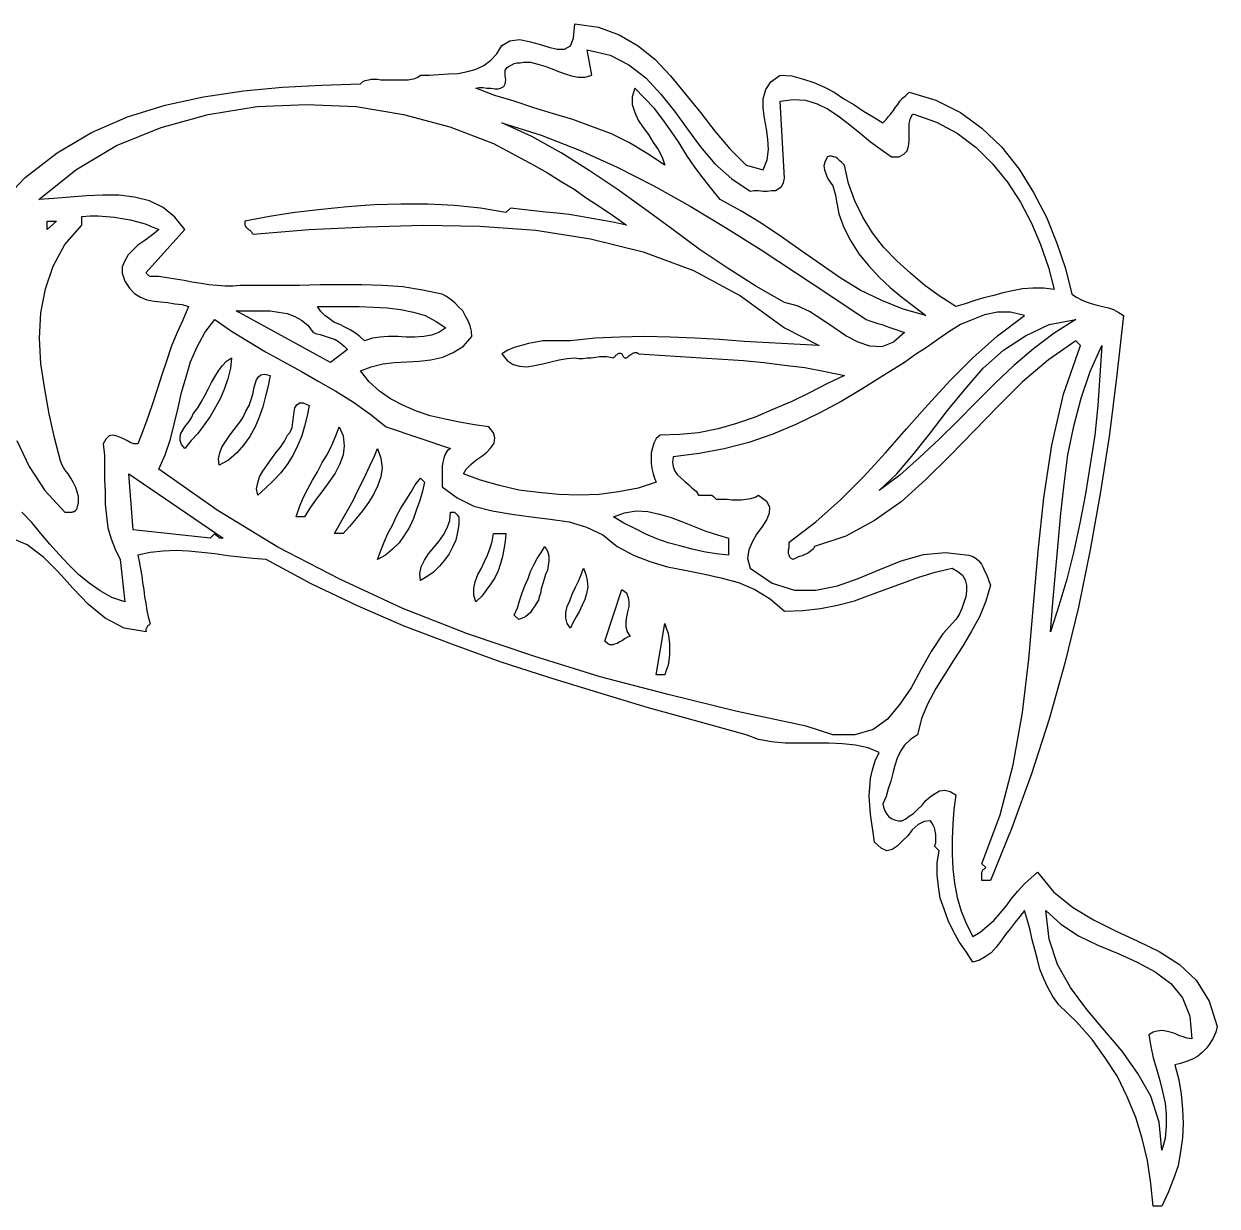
# Model space of a CAD drawing. Extents: x 0.03 to 7.02, y 0.01 to 6.89.
# Drawn here: x 5.075 to 6.907, y 1.414 to 3.23 of the extents above; entities that cross this region are included whole.
import ezdxf

# ---------------------------------------------------------------- set-up
doc = ezdxf.new("R2010")
doc.units = 0
doc.layers.add('1', color=7, linetype='Continuous')

msp = doc.modelspace()

# ---------------------------------------------------------------- linework, layer by layer
for points in [[(5.032, 2.947), (5.077, 2.994), (5.126, 3.032), (5.179, 3.063), (5.234, 3.087), (5.292, 3.105), (5.351, 3.118), (5.412, 3.127), (5.472, 3.133), (5.532, 3.136), (5.592, 3.138), (5.595, 3.141), (5.599, 3.143), (5.604, 3.144), (5.608, 3.145), (5.613, 3.145), (5.618, 3.145), (5.623, 3.144), (5.628, 3.144), (5.633, 3.144), (5.638, 3.144), (5.641, 3.144), (5.644, 3.144), (5.649, 3.144), (5.654, 3.144), (5.659, 3.144), (5.665, 3.144), (5.67, 3.145), (5.675, 3.146), (5.68, 3.148), (5.684, 3.151), (5.698, 3.151), (5.712, 3.152), (5.727, 3.153), (5.742, 3.154), (5.756, 3.157), (5.768, 3.16), (5.781, 3.166), (5.792, 3.174), (5.801, 3.184), (5.809, 3.197), (5.821, 3.204), (5.836, 3.206), (5.851, 3.203), (5.866, 3.199), (5.881, 3.194), (5.894, 3.191), (5.905, 3.191), (5.914, 3.196), (5.919, 3.208), (5.921, 3.23), (5.957, 3.225), (5.989, 3.213), (6.018, 3.196), (6.044, 3.175), (6.068, 3.15), (6.091, 3.122), (6.114, 3.094), (6.136, 3.065), (6.159, 3.038), (6.184, 3.013), (6.21, 3.006), (6.216, 3.021), (6.218, 3.037), (6.217, 3.053), (6.215, 3.069), (6.212, 3.085), (6.21, 3.101), (6.21, 3.115), (6.214, 3.129), (6.222, 3.141), (6.236, 3.151), (6.254, 3.15), (6.272, 3.145), (6.288, 3.14), (6.304, 3.133), (6.319, 3.125), (6.334, 3.115), (6.349, 3.106), (6.364, 3.096), (6.379, 3.087), (6.394, 3.078), (6.399, 3.083), (6.402, 3.087), (6.406, 3.092), (6.41, 3.097), (6.413, 3.102), (6.417, 3.106), (6.42, 3.111), (6.424, 3.116), (6.429, 3.12), (6.434, 3.125), (6.475, 3.113), (6.513, 3.094), (6.546, 3.07), (6.576, 3.041), (6.603, 3.007), (6.625, 2.971), (6.645, 2.933), (6.661, 2.893), (6.674, 2.854), (6.684, 2.815), (6.691, 2.81), (6.699, 2.806), (6.706, 2.803), (6.715, 2.8), (6.723, 2.798), (6.731, 2.796), (6.74, 2.794), (6.748, 2.791), (6.755, 2.787), (6.763, 2.782), (6.753, 2.691), (6.742, 2.6), (6.728, 2.511), (6.712, 2.422), (6.694, 2.334), (6.673, 2.248), (6.649, 2.162), (6.622, 2.078), (6.592, 1.995), (6.559, 1.914), (6.546, 1.914), (6.546, 1.917), (6.546, 1.92), (6.546, 1.922), (6.546, 1.925), (6.546, 1.927), (6.547, 1.929), (6.548, 1.931), (6.55, 1.932), (6.552, 1.934), (6.546, 1.94), (6.574, 2.015), (6.594, 2.092), (6.608, 2.172), (6.618, 2.254), (6.625, 2.337), (6.632, 2.42), (6.641, 2.502), (6.653, 2.583), (6.671, 2.661), (6.697, 2.736), (6.69, 2.743), (6.648, 2.714), (6.608, 2.68), (6.571, 2.643), (6.534, 2.605), (6.497, 2.567), (6.46, 2.53), (6.422, 2.496), (6.381, 2.467), (6.337, 2.443), (6.289, 2.427), (6.287, 2.423), (6.284, 2.421), (6.28, 2.418), (6.277, 2.416), (6.274, 2.415), (6.27, 2.413), (6.266, 2.412), (6.263, 2.411), (6.259, 2.409), (6.256, 2.407), (6.253, 2.409), (6.251, 2.411), (6.25, 2.414), (6.249, 2.416), (6.249, 2.419), (6.249, 2.422), (6.25, 2.425), (6.25, 2.428), (6.25, 2.431), (6.25, 2.434), (6.291, 2.465), (6.329, 2.499), (6.364, 2.534), (6.398, 2.571), (6.43, 2.608), (6.463, 2.645), (6.497, 2.682), (6.532, 2.717), (6.57, 2.751), (6.611, 2.782), (6.59, 2.787), (6.57, 2.787), (6.55, 2.783), (6.532, 2.776), (6.513, 2.768), (6.495, 2.757), (6.478, 2.745), (6.461, 2.733), (6.444, 2.722), (6.427, 2.71), (6.395, 2.69), (6.363, 2.67), (6.33, 2.65), (6.296, 2.632), (6.261, 2.615), (6.225, 2.6), (6.188, 2.587), (6.15, 2.577), (6.112, 2.57), (6.072, 2.565), (6.071, 2.557), (6.072, 2.55), (6.074, 2.544), (6.078, 2.538), (6.084, 2.532), (6.09, 2.527), (6.096, 2.522), (6.101, 2.517), (6.107, 2.512), (6.111, 2.506), (6.114, 2.506), (6.117, 2.506), (6.12, 2.506), (6.123, 2.506), (6.126, 2.506), (6.129, 2.506), (6.131, 2.506), (6.134, 2.504), (6.136, 2.502), (6.138, 2.5), (6.142, 2.5), (6.148, 2.5), (6.155, 2.5), (6.162, 2.499), (6.169, 2.499), (6.177, 2.499), (6.184, 2.5), (6.191, 2.501), (6.198, 2.503), (6.203, 2.506), (6.215, 2.497), (6.22, 2.488), (6.219, 2.478), (6.215, 2.468), (6.208, 2.457), (6.2, 2.446), (6.193, 2.434), (6.188, 2.422), (6.186, 2.409), (6.19, 2.394), (6.224, 2.371), (6.258, 2.36), (6.291, 2.36), (6.324, 2.367), (6.356, 2.378), (6.389, 2.392), (6.422, 2.405), (6.456, 2.415), (6.49, 2.418), (6.526, 2.414), (6.532, 2.412), (6.537, 2.409), (6.541, 2.405), (6.545, 2.4), (6.548, 2.395), (6.55, 2.39), (6.553, 2.384), (6.555, 2.379), (6.557, 2.373), (6.559, 2.368), (6.552, 2.343), (6.542, 2.319), (6.53, 2.297), (6.517, 2.275), (6.503, 2.253), (6.489, 2.231), (6.475, 2.209), (6.463, 2.186), (6.453, 2.163), (6.447, 2.138), (6.436, 2.131), (6.427, 2.122), (6.421, 2.113), (6.416, 2.102), (6.412, 2.091), (6.409, 2.079), (6.406, 2.067), (6.402, 2.055), (6.399, 2.043), (6.394, 2.032), (6.395, 2.027), (6.397, 2.021), (6.4, 2.016), (6.403, 2.012), (6.408, 2.009), (6.413, 2.007), (6.418, 2.006), (6.423, 2.006), (6.429, 2.009), (6.434, 2.013), (6.441, 2.017), (6.447, 2.023), (6.454, 2.03), (6.46, 2.037), (6.467, 2.043), (6.474, 2.048), (6.481, 2.052), (6.489, 2.053), (6.497, 2.051), (6.506, 2.046), (6.503, 2.023), (6.501, 2.001), (6.5, 1.978), (6.5, 1.955), (6.501, 1.932), (6.504, 1.91), (6.508, 1.888), (6.514, 1.867), (6.522, 1.847), (6.532, 1.828), (6.543, 1.835), (6.554, 1.844), (6.564, 1.853), (6.574, 1.864), (6.583, 1.875), (6.592, 1.887), (6.601, 1.898), (6.611, 1.909), (6.621, 1.918), (6.631, 1.927), (6.656, 1.897), (6.685, 1.873), (6.717, 1.854), (6.751, 1.837), (6.785, 1.821), (6.818, 1.805), (6.849, 1.785), (6.875, 1.761), (6.895, 1.729), (6.907, 1.69), (6.905, 1.681), (6.901, 1.672), (6.896, 1.664), (6.891, 1.657), (6.884, 1.65), (6.877, 1.644), (6.869, 1.64), (6.86, 1.636), (6.851, 1.633), (6.842, 1.631), (6.848, 1.608), (6.852, 1.586), (6.854, 1.563), (6.855, 1.541), (6.854, 1.519), (6.851, 1.498), (6.847, 1.476), (6.84, 1.456), (6.832, 1.435), (6.822, 1.414), (6.809, 1.414), (6.805, 1.449), (6.8, 1.484), (6.792, 1.518), (6.782, 1.55), (6.769, 1.582), (6.754, 1.613), (6.735, 1.642), (6.715, 1.67), (6.691, 1.697), (6.664, 1.723), (6.655, 1.736), (6.647, 1.75), (6.641, 1.763), (6.635, 1.778), (6.631, 1.793), (6.627, 1.808), (6.623, 1.823), (6.62, 1.838), (6.616, 1.853), (6.611, 1.868), (6.604, 1.859), (6.597, 1.85), (6.589, 1.84), (6.582, 1.831), (6.575, 1.821), (6.568, 1.812), (6.56, 1.803), (6.551, 1.797), (6.542, 1.792), (6.532, 1.789), (6.522, 1.804), (6.511, 1.82), (6.502, 1.836), (6.494, 1.853), (6.488, 1.87), (6.482, 1.887), (6.479, 1.905), (6.477, 1.923), (6.477, 1.942), (6.48, 1.96), (6.473, 1.967), (6.474, 1.969), (6.475, 1.972), (6.475, 1.976), (6.475, 1.981), (6.475, 1.985), (6.474, 1.99), (6.473, 1.995), (6.471, 1.999), (6.469, 2.003), (6.467, 2.006), (6.457, 2.005), (6.448, 2), (6.439, 1.992), (6.432, 1.983), (6.424, 1.975), (6.416, 1.967), (6.408, 1.962), (6.4, 1.96), (6.391, 1.964), (6.381, 1.973), (6.379, 1.988), (6.377, 2.002), (6.375, 2.016), (6.374, 2.03), (6.373, 2.044), (6.374, 2.057), (6.375, 2.071), (6.378, 2.084), (6.382, 2.098), (6.388, 2.111), (6.371, 2.118), (6.352, 2.122), (6.332, 2.124), (6.311, 2.125), (6.289, 2.125), (6.266, 2.125), (6.244, 2.125), (6.223, 2.127), (6.203, 2.131), (6.184, 2.138), (6.108, 2.159), (6.032, 2.18), (5.956, 2.203), (5.881, 2.226), (5.806, 2.25), (5.732, 2.277), (5.659, 2.305), (5.587, 2.336), (5.516, 2.37), (5.447, 2.407), (5.427, 2.409), (5.407, 2.411), (5.388, 2.413), (5.368, 2.416), (5.348, 2.418), (5.328, 2.42), (5.309, 2.421), (5.289, 2.42), (5.269, 2.418), (5.25, 2.414), (5.252, 2.404), (5.254, 2.393), (5.256, 2.382), (5.257, 2.372), (5.259, 2.361), (5.26, 2.35), (5.262, 2.34), (5.264, 2.329), (5.266, 2.319), (5.269, 2.309), (5.268, 2.307), (5.266, 2.306), (5.265, 2.305), (5.264, 2.303), (5.263, 2.301), (5.262, 2.3), (5.262, 2.298), (5.263, 2.296), (5.229, 2.302), (5.2, 2.317), (5.174, 2.338), (5.15, 2.363), (5.128, 2.388), (5.105, 2.411), (5.08, 2.43), (5.051, 2.442)], [(5.394, 2.717), (5.392, 2.701), (5.388, 2.685), (5.383, 2.67), (5.377, 2.655), (5.369, 2.641), (5.361, 2.627), (5.352, 2.614), (5.342, 2.601), (5.332, 2.59), (5.322, 2.578), (5.317, 2.584), (5.315, 2.59), (5.315, 2.595), (5.316, 2.601), (5.319, 2.606), (5.322, 2.611), (5.326, 2.616), (5.33, 2.621), (5.333, 2.626), (5.335, 2.631), (5.342, 2.64), (5.347, 2.649), (5.353, 2.659), (5.358, 2.669), (5.363, 2.679), (5.368, 2.688), (5.374, 2.697), (5.38, 2.705), (5.386, 2.712), (5.394, 2.717)], [(5.453, 2.69), (5.45, 2.674), (5.446, 2.658), (5.442, 2.642), (5.436, 2.626), (5.43, 2.611), (5.422, 2.596), (5.412, 2.583), (5.402, 2.571), (5.389, 2.56), (5.375, 2.552), (5.374, 2.562), (5.376, 2.571), (5.379, 2.58), (5.385, 2.589), (5.391, 2.598), (5.398, 2.607), (5.405, 2.616), (5.411, 2.625), (5.416, 2.635), (5.421, 2.644), (5.423, 2.65), (5.425, 2.656), (5.427, 2.663), (5.428, 2.67), (5.43, 2.677), (5.432, 2.683), (5.435, 2.688), (5.439, 2.691), (5.445, 2.692), (5.453, 2.69)], [(5.513, 2.644), (5.51, 2.628), (5.506, 2.612), (5.502, 2.597), (5.495, 2.582), (5.488, 2.567), (5.479, 2.553), (5.469, 2.54), (5.458, 2.528), (5.446, 2.517), (5.434, 2.506), (5.432, 2.516), (5.434, 2.525), (5.437, 2.534), (5.442, 2.543), (5.449, 2.553), (5.455, 2.562), (5.462, 2.571), (5.469, 2.58), (5.475, 2.589), (5.48, 2.598), (5.484, 2.603), (5.487, 2.61), (5.488, 2.618), (5.489, 2.626), (5.49, 2.634), (5.491, 2.64), (5.494, 2.645), (5.498, 2.648), (5.504, 2.648), (5.513, 2.644)], [(5.506, 2.473), (5.493, 2.473), (5.498, 2.488), (5.504, 2.502), (5.511, 2.516), (5.518, 2.529), (5.526, 2.542), (5.533, 2.556), (5.541, 2.569), (5.548, 2.583), (5.554, 2.597), (5.559, 2.611), (5.565, 2.597), (5.567, 2.582), (5.565, 2.568), (5.56, 2.554), (5.553, 2.54), (5.543, 2.526), (5.534, 2.513), (5.524, 2.5), (5.514, 2.486), (5.506, 2.473)], [(5.565, 2.447), (5.552, 2.447), (5.559, 2.46), (5.566, 2.473), (5.574, 2.486), (5.581, 2.499), (5.587, 2.512), (5.594, 2.525), (5.6, 2.538), (5.606, 2.551), (5.613, 2.565), (5.618, 2.578), (5.623, 2.563), (5.625, 2.548), (5.623, 2.534), (5.618, 2.52), (5.612, 2.507), (5.604, 2.495), (5.595, 2.482), (5.585, 2.47), (5.575, 2.458), (5.565, 2.447)], [(5.69, 2.526), (5.687, 2.512), (5.683, 2.498), (5.678, 2.484), (5.673, 2.47), (5.667, 2.457), (5.659, 2.444), (5.651, 2.433), (5.641, 2.423), (5.63, 2.414), (5.618, 2.407), (5.623, 2.421), (5.628, 2.434), (5.634, 2.447), (5.641, 2.46), (5.647, 2.474), (5.654, 2.486), (5.662, 2.499), (5.669, 2.51), (5.676, 2.522), (5.684, 2.532), (5.69, 2.526)], [(5.743, 2.473), (5.743, 2.461), (5.741, 2.449), (5.738, 2.437), (5.733, 2.426), (5.728, 2.416), (5.721, 2.406), (5.713, 2.397), (5.704, 2.388), (5.694, 2.381), (5.684, 2.375), (5.683, 2.386), (5.685, 2.396), (5.69, 2.406), (5.696, 2.416), (5.704, 2.425), (5.712, 2.435), (5.719, 2.445), (5.725, 2.456), (5.729, 2.467), (5.73, 2.48), (5.732, 2.48), (5.734, 2.48), (5.736, 2.48), (5.737, 2.479), (5.739, 2.477), (5.74, 2.476), (5.742, 2.474), (5.743, 2.473)], [(5.815, 2.447), (5.814, 2.435), (5.812, 2.423), (5.81, 2.412), (5.807, 2.401), (5.803, 2.39), (5.798, 2.379), (5.792, 2.37), (5.785, 2.36), (5.778, 2.351), (5.769, 2.342), (5.766, 2.352), (5.766, 2.363), (5.768, 2.373), (5.772, 2.384), (5.777, 2.393), (5.782, 2.404), (5.787, 2.414), (5.791, 2.425), (5.794, 2.435), (5.796, 2.447), (5.815, 2.447)], [(5.868, 2.355), (5.866, 2.35), (5.865, 2.345), (5.862, 2.34), (5.859, 2.335), (5.856, 2.331), (5.853, 2.326), (5.849, 2.323), (5.845, 2.319), (5.84, 2.317), (5.835, 2.315), (5.828, 2.322), (5.833, 2.333), (5.836, 2.344), (5.84, 2.356), (5.844, 2.367), (5.849, 2.378), (5.853, 2.389), (5.858, 2.399), (5.863, 2.409), (5.869, 2.418), (5.875, 2.427), (5.879, 2.42), (5.881, 2.413), (5.881, 2.405), (5.88, 2.398), (5.879, 2.391), (5.876, 2.384), (5.874, 2.377), (5.871, 2.369), (5.869, 2.362), (5.868, 2.355)], [(5.914, 2.302), (5.909, 2.309), (5.907, 2.317), (5.907, 2.326), (5.909, 2.335), (5.913, 2.344), (5.917, 2.354), (5.922, 2.365), (5.927, 2.375), (5.931, 2.385), (5.934, 2.394), (5.938, 2.384), (5.94, 2.375), (5.941, 2.365), (5.939, 2.355), (5.936, 2.346), (5.932, 2.337), (5.928, 2.328), (5.923, 2.319), (5.918, 2.31), (5.914, 2.302)], [(6.006, 2.289), (6.002, 2.288), (5.998, 2.286), (5.994, 2.283), (5.99, 2.281), (5.986, 2.278), (5.982, 2.277), (5.979, 2.276), (5.974, 2.276), (5.971, 2.278), (5.967, 2.282), (5.993, 2.361), (6, 2.356), (6.003, 2.349), (6.004, 2.342), (6.004, 2.335), (6.002, 2.327), (6, 2.319), (5.999, 2.312), (5.999, 2.304), (6.001, 2.296), (6.006, 2.289)], [(6.059, 2.23), (6.046, 2.23), (6.059, 2.309), (6.061, 2.302), (6.064, 2.294), (6.065, 2.286), (6.066, 2.278), (6.066, 2.269), (6.066, 2.261), (6.065, 2.252), (6.064, 2.245), (6.061, 2.237), (6.059, 2.23)]]:
    msp.add_lwpolyline(points)
at = {"layer": '1'}
for points in [[(6.19, 2.973), (6.196, 2.974), (6.203, 2.974), (6.21, 2.973), (6.216, 2.973), (6.223, 2.974), (6.229, 2.974), (6.234, 2.977), (6.238, 2.98), (6.241, 2.986), (6.243, 2.993), (6.236, 3.111), (6.256, 3.114), (6.275, 3.113), (6.293, 3.107), (6.31, 3.099), (6.327, 3.087), (6.343, 3.075), (6.359, 3.062), (6.375, 3.049), (6.391, 3.037), (6.407, 3.026), (6.419, 3.026), (6.426, 3.03), (6.431, 3.035), (6.433, 3.042), (6.434, 3.05), (6.434, 3.059), (6.434, 3.068), (6.434, 3.077), (6.436, 3.085), (6.44, 3.092), (6.476, 3.079), (6.508, 3.062), (6.537, 3.04), (6.562, 3.015), (6.585, 2.987), (6.605, 2.956), (6.622, 2.924), (6.636, 2.891), (6.648, 2.856), (6.657, 2.822), (6.641, 2.824), (6.624, 2.824), (6.608, 2.823), (6.593, 2.82), (6.578, 2.817), (6.564, 2.813), (6.549, 2.809), (6.535, 2.805), (6.52, 2.8), (6.506, 2.796), (6.482, 2.811), (6.458, 2.828), (6.436, 2.847), (6.415, 2.866), (6.395, 2.887), (6.378, 2.909), (6.363, 2.933), (6.351, 2.958), (6.341, 2.985), (6.335, 3.013), (6.333, 3.015), (6.331, 3.017), (6.328, 3.019), (6.326, 3.021), (6.324, 3.023), (6.321, 3.025), (6.318, 3.026), (6.315, 3.027), (6.312, 3.027), (6.309, 3.026), (6.305, 3.019), (6.303, 3.012), (6.304, 3.006), (6.306, 3), (6.309, 2.993), (6.313, 2.987), (6.317, 2.981), (6.319, 2.974), (6.321, 2.967), (6.322, 2.96), (6.326, 2.938), (6.334, 2.917), (6.344, 2.897), (6.357, 2.877), (6.372, 2.859), (6.388, 2.841), (6.405, 2.825), (6.423, 2.81), (6.442, 2.796), (6.46, 2.782), (6.425, 2.792), (6.392, 2.805), (6.359, 2.821), (6.328, 2.84), (6.298, 2.861), (6.268, 2.882), (6.238, 2.903), (6.207, 2.924), (6.176, 2.943), (6.144, 2.96), (6.131, 2.976), (6.118, 2.993), (6.105, 3.01), (6.093, 3.028), (6.081, 3.047), (6.069, 3.065), (6.056, 3.083), (6.043, 3.1), (6.028, 3.116), (6.013, 3.131), (6.009, 3.118), (6.009, 3.106), (6.013, 3.094), (6.018, 3.082), (6.026, 3.071), (6.034, 3.06), (6.041, 3.048), (6.049, 3.037), (6.055, 3.025), (6.059, 3.013), (6.032, 3.031), (6.005, 3.047), (5.977, 3.061), (5.948, 3.072), (5.918, 3.083), (5.888, 3.092), (5.858, 3.101), (5.828, 3.111), (5.798, 3.12), (5.769, 3.131), (5.774, 3.132), (5.78, 3.132), (5.786, 3.131), (5.792, 3.131), (5.798, 3.13), (5.803, 3.13), (5.807, 3.131), (5.812, 3.134), (5.814, 3.138), (5.815, 3.144), (5.814, 3.15), (5.814, 3.155), (5.814, 3.159), (5.817, 3.163), (5.82, 3.165), (5.824, 3.167), (5.828, 3.169), (5.832, 3.17), (5.837, 3.17), (5.842, 3.171), (5.853, 3.171), (5.864, 3.168), (5.875, 3.165), (5.886, 3.161), (5.896, 3.157), (5.906, 3.153), (5.916, 3.15), (5.926, 3.148), (5.937, 3.148), (5.947, 3.151), (5.94, 3.19), (5.975, 3.182), (6.004, 3.167), (6.03, 3.147), (6.053, 3.122), (6.074, 3.096), (6.094, 3.068), (6.114, 3.041), (6.136, 3.015), (6.162, 2.992), (6.19, 2.973)], [(6, 2.921), (5.982, 2.925), (5.965, 2.928), (5.947, 2.931), (5.93, 2.934), (5.912, 2.937), (5.894, 2.939), (5.876, 2.941), (5.858, 2.943), (5.84, 2.945), (5.822, 2.947), (5.815, 2.94), (5.776, 2.947), (5.736, 2.951), (5.695, 2.953), (5.654, 2.953), (5.613, 2.952), (5.572, 2.949), (5.532, 2.945), (5.491, 2.94), (5.452, 2.934), (5.414, 2.927), (5.414, 2.924), (5.414, 2.922), (5.415, 2.92), (5.416, 2.918), (5.418, 2.916), (5.42, 2.914), (5.422, 2.913), (5.424, 2.911), (5.425, 2.909), (5.427, 2.907), (5.513, 2.914), (5.601, 2.918), (5.688, 2.921), (5.775, 2.919), (5.861, 2.913), (5.945, 2.9), (6.026, 2.88), (6.103, 2.851), (6.175, 2.812), (6.243, 2.763), (6.296, 2.736), (6.257, 2.738), (6.219, 2.74), (6.181, 2.742), (6.143, 2.745), (6.105, 2.747), (6.067, 2.749), (6.028, 2.75), (5.99, 2.749), (5.952, 2.747), (5.914, 2.743), (5.905, 2.743), (5.894, 2.743), (5.884, 2.743), (5.872, 2.743), (5.861, 2.741), (5.85, 2.739), (5.839, 2.736), (5.828, 2.733), (5.818, 2.729), (5.809, 2.723), (5.817, 2.713), (5.826, 2.707), (5.836, 2.704), (5.847, 2.703), (5.859, 2.705), (5.872, 2.708), (5.884, 2.711), (5.897, 2.714), (5.909, 2.716), (5.921, 2.717), (5.927, 2.716), (5.933, 2.716), (5.94, 2.717), (5.946, 2.717), (5.953, 2.718), (5.959, 2.719), (5.965, 2.719), (5.97, 2.719), (5.975, 2.718), (5.98, 2.717), (5.981, 2.718), (5.983, 2.719), (5.984, 2.721), (5.986, 2.722), (5.987, 2.723), (5.989, 2.724), (5.991, 2.724), (5.993, 2.723), (5.995, 2.719), (5.997, 2.717), (6, 2.717), (6.002, 2.718), (6.004, 2.72), (6.007, 2.722), (6.01, 2.724), (6.013, 2.725), (6.016, 2.725), (6.019, 2.723), (6.051, 2.721), (6.083, 2.719), (6.115, 2.717), (6.148, 2.715), (6.18, 2.713), (6.211, 2.71), (6.243, 2.706), (6.274, 2.702), (6.305, 2.696), (6.335, 2.69), (6.308, 2.677), (6.281, 2.663), (6.254, 2.65), (6.226, 2.638), (6.198, 2.626), (6.169, 2.616), (6.141, 2.608), (6.111, 2.602), (6.082, 2.599), (6.052, 2.598), (6.046, 2.593), (6.042, 2.586), (6.04, 2.579), (6.038, 2.571), (6.038, 2.564), (6.038, 2.555), (6.039, 2.547), (6.041, 2.539), (6.043, 2.532), (6.046, 2.526), (6.018, 2.517), (5.988, 2.511), (5.958, 2.507), (5.927, 2.506), (5.896, 2.507), (5.865, 2.51), (5.835, 2.514), (5.805, 2.521), (5.776, 2.529), (5.75, 2.539), (5.754, 2.546), (5.761, 2.553), (5.769, 2.56), (5.778, 2.566), (5.786, 2.572), (5.792, 2.579), (5.797, 2.586), (5.798, 2.594), (5.796, 2.602), (5.789, 2.611), (5.767, 2.614), (5.744, 2.618), (5.722, 2.623), (5.699, 2.628), (5.678, 2.635), (5.658, 2.644), (5.638, 2.654), (5.621, 2.666), (5.605, 2.68), (5.592, 2.697), (5.608, 2.703), (5.626, 2.708), (5.644, 2.71), (5.663, 2.711), (5.682, 2.712), (5.7, 2.714), (5.718, 2.718), (5.734, 2.725), (5.75, 2.735), (5.763, 2.75), (5.762, 2.758), (5.76, 2.766), (5.757, 2.774), (5.753, 2.781), (5.749, 2.789), (5.743, 2.795), (5.737, 2.801), (5.731, 2.806), (5.724, 2.811), (5.717, 2.815), (5.687, 2.821), (5.657, 2.826), (5.626, 2.828), (5.594, 2.829), (5.562, 2.829), (5.53, 2.829), (5.498, 2.828), (5.467, 2.828), (5.437, 2.828), (5.407, 2.828), (5.396, 2.827), (5.384, 2.827), (5.372, 2.828), (5.359, 2.829), (5.347, 2.831), (5.333, 2.833), (5.321, 2.836), (5.308, 2.838), (5.295, 2.84), (5.282, 2.842), (5.28, 2.842), (5.277, 2.842), (5.274, 2.842), (5.271, 2.842), (5.269, 2.842), (5.267, 2.843), (5.266, 2.844), (5.264, 2.846), (5.263, 2.848), (5.322, 2.914), (5.307, 2.933), (5.289, 2.948), (5.268, 2.958), (5.245, 2.964), (5.221, 2.967), (5.196, 2.967), (5.171, 2.966), (5.146, 2.964), (5.121, 2.962), (5.098, 2.96), (5.155, 3.006), (5.217, 3.043), (5.286, 3.071), (5.358, 3.091), (5.433, 3.103), (5.509, 3.106), (5.585, 3.103), (5.658, 3.091), (5.729, 3.072), (5.796, 3.046), (5.817, 3.035), (5.837, 3.024), (5.858, 3.013), (5.879, 3.001), (5.9, 2.988), (5.92, 2.976), (5.94, 2.962), (5.96, 2.949), (5.98, 2.935), (6, 2.921)], [(6.368, 2.776), (6.374, 2.774), (6.38, 2.772), (6.386, 2.77), (6.392, 2.768), (6.398, 2.766), (6.403, 2.764), (6.409, 2.762), (6.415, 2.76), (6.421, 2.758), (6.427, 2.756), (6.41, 2.741), (6.392, 2.734), (6.374, 2.735), (6.356, 2.741), (6.337, 2.751), (6.319, 2.763), (6.3, 2.776), (6.281, 2.788), (6.262, 2.797), (6.243, 2.802), (6.199, 2.827), (6.155, 2.855), (6.112, 2.884), (6.07, 2.915), (6.028, 2.946), (5.986, 2.976), (5.943, 3.005), (5.9, 3.032), (5.855, 3.057), (5.809, 3.078), (5.869, 3.059), (5.928, 3.036), (5.986, 3.01), (6.042, 2.981), (6.098, 2.95), (6.152, 2.917), (6.207, 2.883), (6.261, 2.847), (6.314, 2.812), (6.368, 2.776)], [(5.064, 2.59), (5.083, 2.55), (5.107, 2.513), (5.138, 2.48), (5.141, 2.48), (5.143, 2.48), (5.146, 2.48), (5.149, 2.48), (5.151, 2.481), (5.153, 2.481), (5.155, 2.483), (5.156, 2.484), (5.157, 2.486), (5.159, 2.495), (5.159, 2.504), (5.157, 2.511), (5.155, 2.518), (5.151, 2.525), (5.147, 2.532), (5.143, 2.539), (5.138, 2.545), (5.134, 2.552), (5.131, 2.559), (5.122, 2.594), (5.114, 2.631), (5.107, 2.669), (5.101, 2.708), (5.099, 2.747), (5.101, 2.786), (5.108, 2.823), (5.12, 2.858), (5.138, 2.891), (5.164, 2.921), (5.164, 2.934), (5.177, 2.935), (5.189, 2.935), (5.202, 2.934), (5.214, 2.933), (5.226, 2.931), (5.238, 2.929), (5.25, 2.926), (5.261, 2.923), (5.272, 2.918), (5.282, 2.914)], [(5.282, 2.914), (5.275, 2.908), (5.267, 2.902), (5.259, 2.896), (5.25, 2.89), (5.242, 2.882), (5.235, 2.875), (5.23, 2.866), (5.226, 2.857), (5.226, 2.847), (5.23, 2.835), (5.237, 2.824), (5.245, 2.816), (5.254, 2.81), (5.264, 2.806), (5.275, 2.804), (5.285, 2.803), (5.296, 2.802), (5.307, 2.8), (5.318, 2.799), (5.328, 2.796), (5.319, 2.775), (5.31, 2.755), (5.301, 2.734), (5.294, 2.712), (5.287, 2.691), (5.28, 2.67), (5.273, 2.648), (5.266, 2.627), (5.258, 2.606), (5.25, 2.585), (5.244, 2.585), (5.238, 2.587), (5.233, 2.59), (5.227, 2.593), (5.222, 2.595), (5.216, 2.597), (5.211, 2.598), (5.206, 2.597), (5.201, 2.592), (5.197, 2.585), (5.199, 2.567), (5.199, 2.548), (5.199, 2.53), (5.2, 2.511), (5.2, 2.492), (5.202, 2.474), (5.204, 2.456), (5.209, 2.439), (5.215, 2.423), (5.223, 2.407), (5.23, 2.342), (5.21, 2.349), (5.192, 2.359), (5.175, 2.371), (5.159, 2.384), (5.144, 2.399), (5.129, 2.415), (5.115, 2.431), (5.101, 2.447), (5.087, 2.464), (5.072, 2.48)], [(5.111, 2.914), (5.111, 2.927), (5.125, 2.927), (5.111, 2.914)], [(5.519, 2.756), (5.525, 2.754), (5.53, 2.753), (5.536, 2.751), (5.542, 2.749), (5.547, 2.747), (5.553, 2.745), (5.558, 2.742), (5.563, 2.738), (5.567, 2.735), (5.572, 2.73), (5.546, 2.71), (5.401, 2.789), (5.414, 2.789), (5.427, 2.789), (5.44, 2.789), (5.453, 2.789), (5.466, 2.787), (5.479, 2.785), (5.49, 2.781), (5.501, 2.775), (5.511, 2.767), (5.519, 2.756)], [(5.723, 2.763), (5.712, 2.756), (5.701, 2.752), (5.689, 2.75), (5.675, 2.749), (5.662, 2.749), (5.649, 2.75), (5.635, 2.75), (5.622, 2.749), (5.61, 2.747), (5.598, 2.743), (5.591, 2.75), (5.584, 2.755), (5.576, 2.76), (5.568, 2.764), (5.56, 2.768), (5.551, 2.772), (5.544, 2.777), (5.537, 2.782), (5.531, 2.788), (5.526, 2.796), (5.547, 2.796), (5.569, 2.796), (5.59, 2.796), (5.612, 2.795), (5.633, 2.794), (5.653, 2.791), (5.673, 2.787), (5.691, 2.782), (5.708, 2.773), (5.723, 2.763)], [(5.631, 2.611), (5.73, 2.578), (5.725, 2.574), (5.722, 2.569), (5.72, 2.563), (5.718, 2.557), (5.717, 2.551), (5.717, 2.545), (5.717, 2.539), (5.717, 2.532), (5.717, 2.526), (5.717, 2.519), (5.74, 2.502), (5.766, 2.489), (5.794, 2.482), (5.824, 2.477), (5.854, 2.473), (5.883, 2.469), (5.912, 2.465), (5.939, 2.457), (5.964, 2.445), (5.986, 2.427), (6.011, 2.414), (6.036, 2.404), (6.063, 2.396), (6.09, 2.391), (6.118, 2.385), (6.145, 2.379), (6.172, 2.372), (6.197, 2.361), (6.221, 2.347), (6.243, 2.328), (6.271, 2.329), (6.298, 2.332), (6.324, 2.337), (6.35, 2.344), (6.375, 2.353), (6.4, 2.362), (6.424, 2.371), (6.449, 2.38), (6.474, 2.388), (6.5, 2.394), (6.509, 2.389), (6.516, 2.383), (6.52, 2.376), (6.522, 2.368), (6.522, 2.359), (6.521, 2.35), (6.518, 2.341), (6.515, 2.332), (6.511, 2.323), (6.506, 2.315), (6.486, 2.293), (6.468, 2.266), (6.452, 2.238), (6.437, 2.21), (6.42, 2.185), (6.401, 2.162), (6.379, 2.146), (6.351, 2.138), (6.317, 2.138), (6.276, 2.151), (6.17, 2.174), (6.064, 2.2), (5.96, 2.227), (5.858, 2.259), (5.756, 2.293), (5.657, 2.332), (5.56, 2.377), (5.465, 2.426), (5.372, 2.483), (5.282, 2.546), (5.292, 2.568), (5.3, 2.592), (5.306, 2.615), (5.312, 2.64), (5.317, 2.664), (5.324, 2.688), (5.331, 2.711), (5.341, 2.734), (5.353, 2.756), (5.368, 2.776), (5.394, 2.758), (5.42, 2.742), (5.446, 2.726), (5.474, 2.711), (5.501, 2.696), (5.527, 2.681), (5.554, 2.666), (5.581, 2.649), (5.606, 2.631), (5.631, 2.611)], [(6.69, 2.776), (6.657, 2.755), (6.625, 2.731), (6.595, 2.705), (6.566, 2.678), (6.537, 2.649), (6.509, 2.62), (6.48, 2.592), (6.45, 2.564), (6.42, 2.537), (6.388, 2.513), (6.415, 2.539), (6.441, 2.569), (6.467, 2.602), (6.493, 2.636), (6.52, 2.669), (6.548, 2.701), (6.579, 2.729), (6.613, 2.751), (6.649, 2.768), (6.69, 2.776)], [(6.651, 2.296), (6.655, 2.341), (6.659, 2.387), (6.663, 2.432), (6.667, 2.478), (6.672, 2.523), (6.678, 2.568), (6.687, 2.612), (6.698, 2.655), (6.712, 2.696), (6.73, 2.736), (6.727, 2.69), (6.724, 2.644), (6.719, 2.598), (6.712, 2.553), (6.705, 2.508), (6.696, 2.463), (6.687, 2.42), (6.676, 2.377), (6.664, 2.336), (6.651, 2.296)], [(5.381, 2.44), (5.379, 2.44), (5.377, 2.44), (5.375, 2.44), (5.374, 2.442), (5.372, 2.443), (5.371, 2.444), (5.369, 2.446), (5.368, 2.447), (5.361, 2.44), (5.243, 2.453), (5.236, 2.539), (5.381, 2.44)], [(6.157, 2.44), (6.157, 2.414), (6.138, 2.416), (6.119, 2.419), (6.101, 2.423), (6.082, 2.428), (6.064, 2.433), (6.047, 2.439), (6.03, 2.446), (6.013, 2.455), (5.996, 2.463), (5.98, 2.473), (5.997, 2.479), (6.015, 2.482), (6.033, 2.481), (6.051, 2.477), (6.069, 2.472), (6.086, 2.465), (6.104, 2.458), (6.122, 2.451), (6.14, 2.445), (6.157, 2.44)], [(6.868, 1.671), (6.861, 1.672), (6.855, 1.674), (6.848, 1.676), (6.842, 1.679), (6.835, 1.681), (6.828, 1.683), (6.822, 1.684), (6.815, 1.683), (6.809, 1.681), (6.802, 1.677), (6.805, 1.659), (6.809, 1.642), (6.814, 1.625), (6.819, 1.607), (6.823, 1.59), (6.827, 1.572), (6.829, 1.555), (6.829, 1.537), (6.827, 1.518), (6.822, 1.5), (6.818, 1.543), (6.805, 1.583), (6.785, 1.618), (6.761, 1.652), (6.734, 1.684), (6.707, 1.716), (6.682, 1.75), (6.662, 1.785), (6.649, 1.824), (6.644, 1.868), (6.667, 1.847), (6.694, 1.829), (6.724, 1.815), (6.755, 1.802), (6.784, 1.789), (6.812, 1.774), (6.836, 1.756), (6.854, 1.734), (6.865, 1.706), (6.868, 1.671)]]:
    msp.add_lwpolyline(points, dxfattribs=at)

doc.saveas('drawing.dxf')
